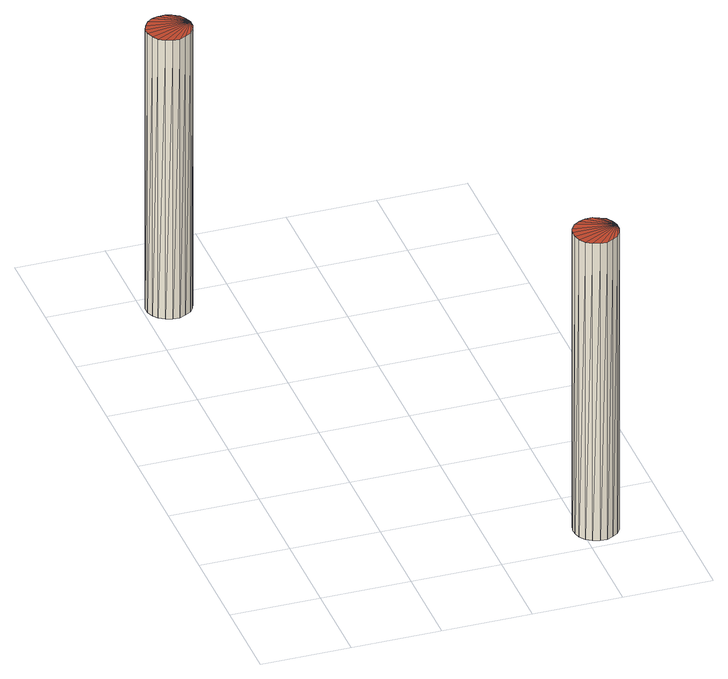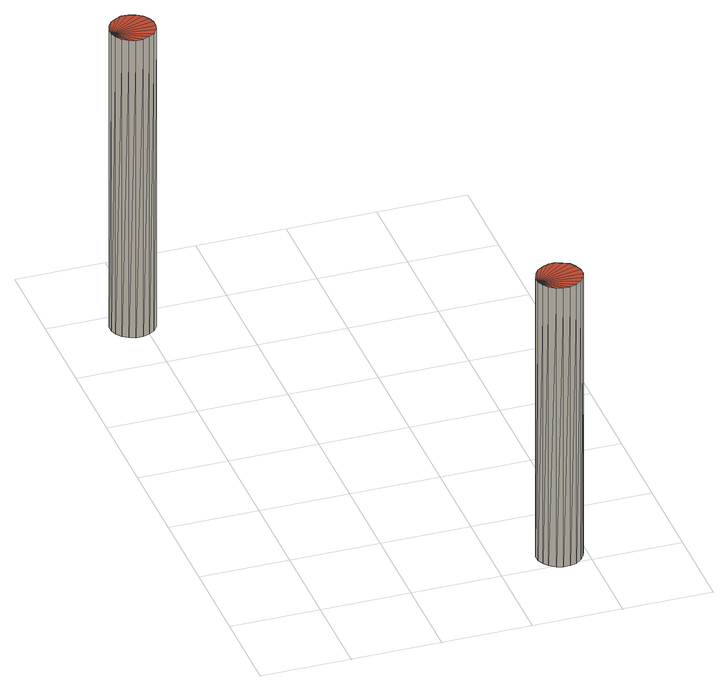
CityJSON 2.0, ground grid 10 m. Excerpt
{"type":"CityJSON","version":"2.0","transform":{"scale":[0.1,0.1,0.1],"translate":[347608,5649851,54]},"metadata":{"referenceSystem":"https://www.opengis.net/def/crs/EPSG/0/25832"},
"CityObjects":{
"building1":{"type":"Building","attributes":{"Geometrietyp2DReferenz":"1000","Gemeindeschluessel":"05362036","function":"51002_1251","roofType":"1000","measuredHeight":34.83},"geometry":[{"type":"Solid","lod":"2","boundaries":[[[[0,1,2]],[[1,3,2]],[[4,5,0]],[[5,1,0]],[[6,7,4]],[[7,5,4]],[[8,9,6]],[[9,7,6]],[[10,11,8]],[[11,9,8]],[[12,13,10]],[[13,11,10]],[[14,15,12]],[[15,13,12]],[[16,17,14]],[[17,15,14]],[[18,19,16]],[[19,17,16]],[[20,21,18]],[[21,19,18]],[[22,23,20]],[[23,21,20]],[[24,25,22]],[[25,23,22]],[[26,27,24]],[[27,25,24]],[[28,29,26]],[[29,27,26]],[[30,31,28]],[[31,29,28]],[[32,33,30]],[[33,31,30]],[[34,35,32]],[[35,33,32]],[[36,37,34]],[[37,35,34]],[[38,39,36]],[[39,37,36]],[[2,3,38]],[[3,39,38]],[[3,1,39]],[[1,5,39]],[[5,7,39]],[[7,9,39]],[[9,11,39]],[[11,13,39]],[[13,15,39]],[[15,17,39]],[[17,19,39]],[[19,21,39]],[[21,23,39]],[[23,25,39]],[[25,27,39]],[[27,29,39]],[[29,31,39]],[[31,33,39]],[[33,35,39]],[[35,37,39]],[[0,2,4]],[[2,38,4]],[[38,36,4]],[[36,34,4]],[[34,32,4]],[[32,30,4]],[[30,28,4]],[[28,26,4]],[[26,24,4]],[[24,22,4]],[[22,20,4]],[[20,18,4]],[[18,16,4]],[[16,14,4]],[[14,12,4]],[[12,10,4]],[[10,8,4]],[[8,6,4]]]],"semantics":{"surfaces":[{"type":"WallSurface"},{"type":"GroundSurface"},{"type":"RoofSurface"}],"values":[[0,0,0,0,0,0,0,0,0,0,0,0,0,0,0,0,0,0,0,0,0,0,0,0,0,0,0,0,0,0,0,0,0,0,0,0,0,0,0,0,1,1,1,1,1,1,1,1,1,1,1,1,1,1,1,1,1,1,2,2,2,2,2,2,2,2,2,2,2,2,2,2,2,2,2,2]]}}]},
"building2":{"type":"Building","attributes":{"Geometrietyp2DReferenz":"1000","Gemeindeschluessel":"05362036","function":"51002_1251","roofType":"1000","measuredHeight":37.08},"geometry":[{"type":"Solid","lod":"2","boundaries":[[[[40,41,42]],[[41,43,42]],[[44,45,40]],[[45,41,40]],[[46,47,44]],[[47,45,44]],[[48,49,46]],[[49,47,46]],[[50,51,48]],[[51,49,48]],[[52,53,50]],[[53,51,50]],[[54,55,52]],[[55,53,52]],[[56,57,54]],[[57,55,54]],[[58,59,56]],[[59,57,56]],[[60,61,58]],[[61,59,58]],[[62,63,60]],[[63,61,60]],[[64,65,62]],[[65,63,62]],[[66,67,64]],[[67,65,64]],[[68,69,66]],[[69,67,66]],[[70,71,68]],[[71,69,68]],[[72,73,70]],[[73,71,70]],[[74,75,72]],[[75,73,72]],[[76,77,74]],[[77,75,74]],[[78,79,76]],[[79,77,76]],[[42,43,78]],[[43,79,78]],[[43,41,79]],[[41,45,79]],[[45,47,79]],[[47,49,79]],[[49,51,79]],[[51,53,79]],[[53,55,79]],[[55,57,79]],[[57,59,79]],[[59,61,79]],[[61,63,79]],[[63,65,79]],[[65,67,79]],[[67,69,79]],[[69,71,79]],[[71,73,79]],[[73,75,79]],[[75,77,79]],[[40,42,44]],[[42,78,44]],[[78,76,44]],[[76,74,44]],[[74,72,44]],[[72,70,44]],[[70,68,44]],[[68,66,44]],[[66,64,44]],[[64,62,44]],[[62,60,44]],[[60,58,44]],[[58,56,44]],[[56,54,44]],[[54,52,44]],[[52,50,44]],[[50,48,44]],[[48,46,44]]]],"semantics":{"surfaces":[{"type":"WallSurface"},{"type":"GroundSurface"},{"type":"RoofSurface"}],"values":[[0,0,0,0,0,0,0,0,0,0,0,0,0,0,0,0,0,0,0,0,0,0,0,0,0,0,0,0,0,0,0,0,0,0,0,0,0,0,0,0,1,1,1,1,1,1,1,1,1,1,1,1,1,1,1,1,1,1,2,2,2,2,2,2,2,2,2,2,2,2,2,2,2,2,2,2]]}}]}
},
"vertices":[
[51,590,350],[51,590,2],[47,596,350],[47,596,2],[54,583,350],[54,583,2],[54,575,350],[54,575,2],[51,567,350],[51,567,2],[47,561,350],[47,561,2],[40,557,350],[40,557,2],[33,554,350],[33,554,2],[25,554,350],[25,554,2],[18,557,350],[18,557,2],[11,561,350],[11,561,2],[7,567,350],[7,567,2],[4,575,350],[4,575,2],[4,583,350],[4,583,2],[7,590,350],[7,590,2],[11,596,350],[11,596,2],[18,601,350],[18,601,2],[25,603,350],[25,603,2],[33,603,350],[33,603,2],[40,601,350],[40,601,2],
[336,39,378],[336,39,7],[331,46,378],[331,46,7],[338,32,378],[338,32,7],[338,24,378],[338,24,7],[336,17,378],[336,17,7],[331,10,378],[331,10,7],[325,6,378],[325,6,7],[318,3,378],[318,3,7],[310,3,378],[310,3,7],[302,6,378],[302,6,7],[296,10,378],[296,10,7],[291,17,378],[291,17,7],[289,24,378],[289,24,7],[289,32,378],[289,32,7],[291,39,378],[291,39,7],[296,46,378],[296,46,7],[302,50,378],[302,50,7],[310,53,378],[310,53,7],[318,53,378],[318,53,7],[325,50,378],[325,50,7]
]}
